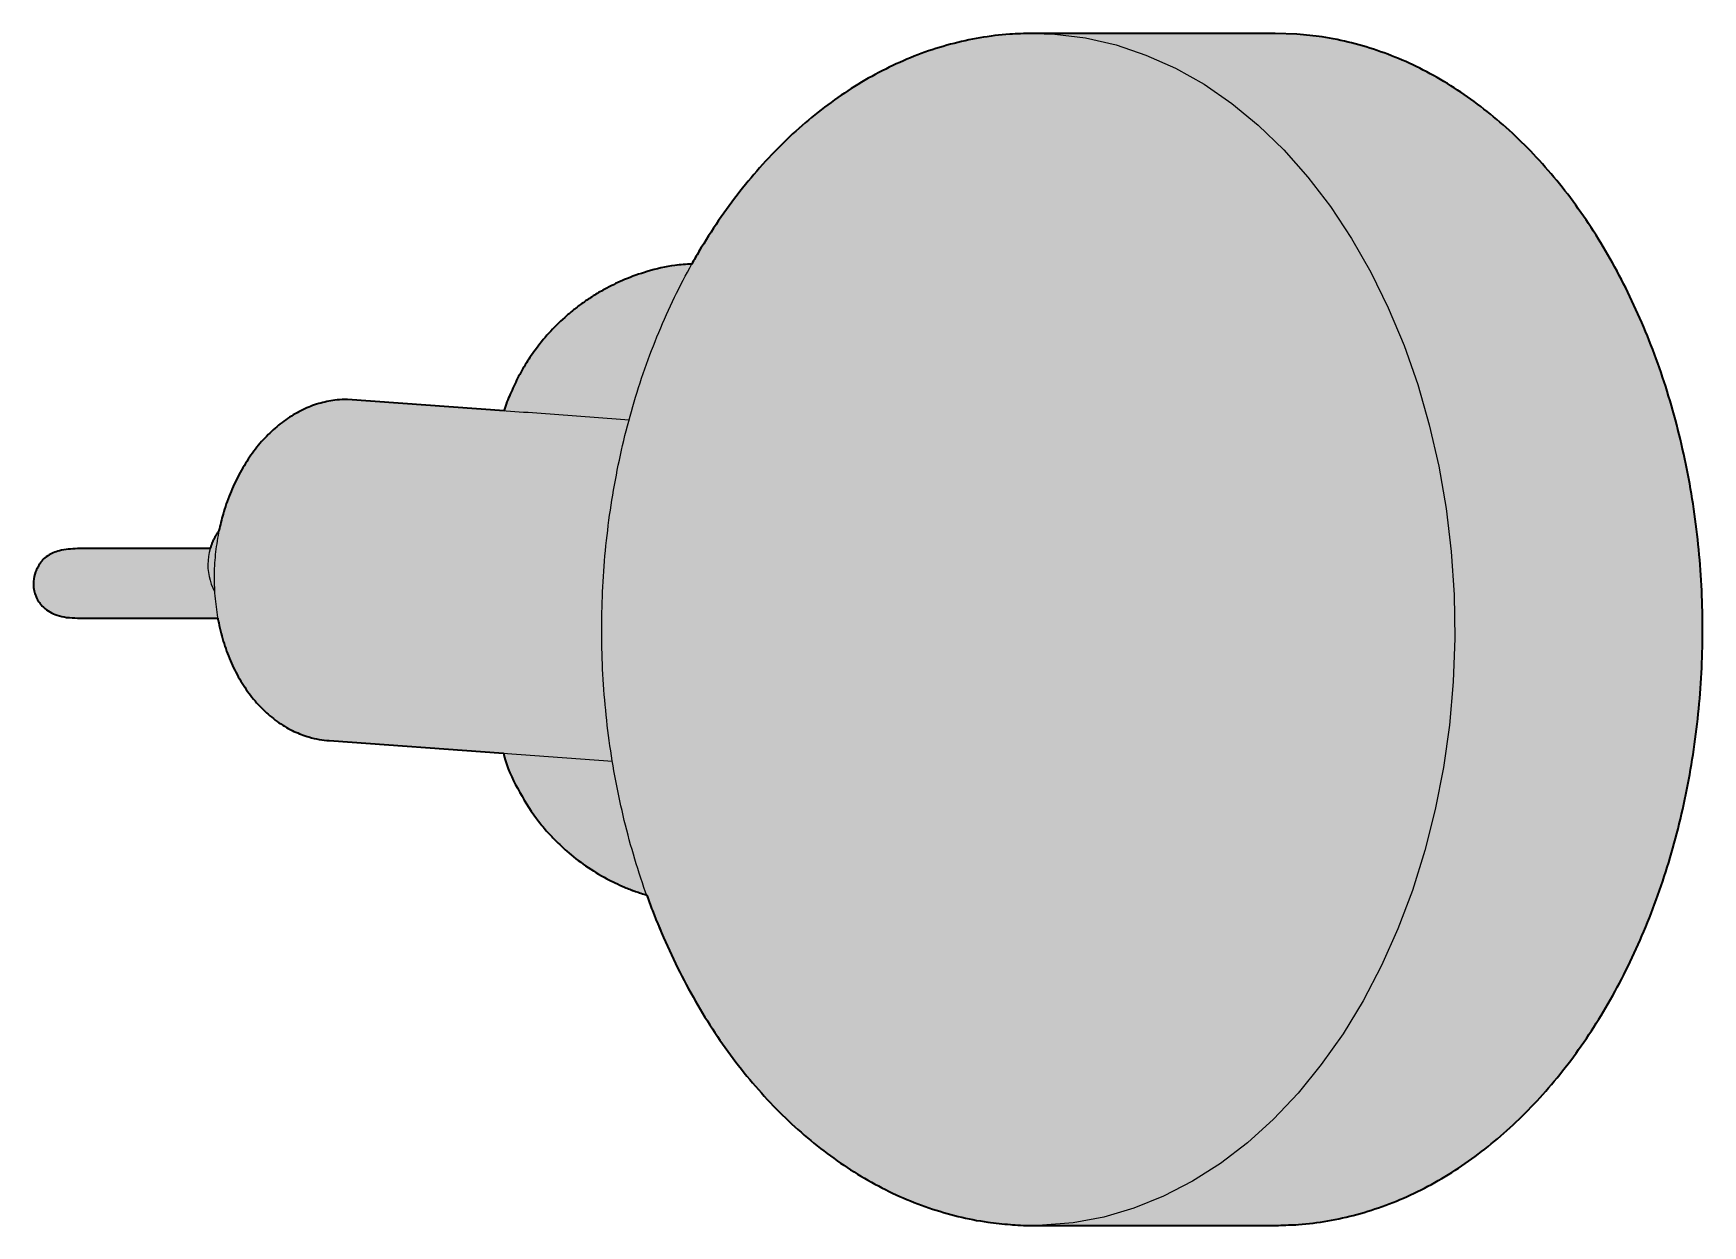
# Model space of a CAD drawing. Header units: millimetres. Extents: x 0 to 584, y -642 to 254.
# Drawn here: x 380.5 to 536.8, y -465.7 to -354.1 of the extents above; entities that cross this region are included whole.
import ezdxf

# ---------------------------------------------------------------- set-up
doc = ezdxf.new("R2010")
doc.units = ezdxf.units.MM
doc.layers.add('Blocks', color=7, linetype='Continuous')
doc.layers.add('Blocks$Fill', color=7, linetype='Continuous', true_color=0xffffff)
doc.layers.add('Blocks$Inner', color=7, linetype='Continuous', lineweight=25, true_color=0x007f00)
doc.layers.add('Blocks$Outline', color=7, linetype='Continuous', lineweight=35, true_color=0xff3f3f)

# ---------------------------------------------------------------- blocks, each defined once
blk = doc.blocks.new('Cupola Clip Table Lamp Top')
at = {"layer": 'Blocks$Fill'}
blk.add_hatch(color=256, dxfattribs=at).paths.add_polyline_path([(3.2, 5.47), (2.76, 5.44), (2.33, 5.41), (2.12, 5.38), (1.91, 5.35), (1.81, 5.33), (1.71, 5.32), (1.61, 5.29), (1.51, 5.27), (1.43, 5.25), (1.36, 5.23), (1.28, 5.21), (1.21, 5.19), (1.14, 5.16), (1.07, 5.14), (1, 5.11), (0.93, 5.08), (0.86, 5.05), (0.79, 5.02), (0.73, 4.99), (0.66, 4.96), (0.6, 4.92), (0.54, 4.89), (0.48, 4.85), (0.42, 4.81), (0.34, 4.76), (0.27, 4.71), (0.2, 4.66), (0.14, 4.61), (0.08, 4.56), (0.03, 4.52), (-0.01, 4.48), (-0.03, 4.47), (-0.04, 4.45), (-0.05, 4.45), (-0.06, 4.44), (-0.06, 4.43), (-0.07, 4.43), (-0.07, 4.42), (-0.08, 4.41), (-0.23, 4.2), (-0.29, 4.11), (-0.37, 4), (-0.41, 3.93), (-0.46, 3.86), (-0.5, 3.78), (-0.54, 3.71), (-0.59, 3.61), (-0.64, 3.51), (-0.68, 3.42), (-0.72, 3.32), (-0.74, 3.26), (-0.76, 3.21), (-0.78, 3.15), (-0.8, 3.09), (-0.81, 3.04), (-0.83, 2.98), (-0.84, 2.92), (-0.86, 2.87), (-0.87, 2.81), (-0.88, 2.75), (-0.89, 2.69), (-0.9, 2.64), (-0.91, 2.58), (-0.91, 2.52), (-0.92, 2.46), (-0.92, 2.41), (-0.93, 2.31), (-0.93, 2.22), (-0.93, 2.12), (-0.93, 2.03), (-0.92, 1.94), (-0.91, 1.84), (-0.9, 1.75), (-0.88, 1.66), (-0.87, 1.59), (-0.86, 1.52), (-0.84, 1.45), (-0.82, 1.39), (-0.81, 1.32), (-0.79, 1.26), (-0.76, 1.19), (-0.74, 1.13), (-0.71, 1.04), (-0.67, 0.95), (-0.63, 0.87), (-0.59, 0.79), (-0.57, 0.74), (-0.54, 0.69), (-0.51, 0.64), (-0.49, 0.59), (-0.46, 0.55), (-0.43, 0.51), (-0.4, 0.46), (-0.37, 0.42), (-0.33, 0.36), (-0.28, 0.31), (-0.24, 0.25), (-0.19, 0.2), (-0.15, 0.15), (-0.1, 0.1), (-0.05, 0.05), (0, 0), (0.07, -0.07), (0.14, -0.13), (0.22, -0.19), (0.3, -0.25), (0.37, -0.3), (0.45, -0.35), (0.53, -0.4), (0.61, -0.45), (0.69, -0.5), (0.78, -0.54), (0.86, -0.58), (0.94, -0.62), (1.03, -0.65), (1.11, -0.69), (1.2, -0.72), (1.28, -0.75), (1.4, -0.79), (1.51, -0.82), (1.62, -0.85), (1.73, -0.88), (1.84, -0.91), (1.95, -0.93), (2.07, -0.95), (2.18, -0.96), (2.31, -0.98), (2.43, -0.99), (2.69, -1.01), (3.2, -1.03), (11.03, -1.03), (16.32, -1.03), (16.41, -1.49), (16.52, -1.98), (16.64, -2.46), (16.77, -2.94), (16.92, -3.42), (17.07, -3.89), (17.24, -4.35), (17.42, -4.8), (17.61, -5.24), (17.81, -5.68), (18.02, -6.1), (18.25, -6.52), (18.48, -6.92), (18.73, -7.32), (18.98, -7.7), (19.25, -8.08), (19.53, -8.44), (19.81, -8.78), (19.96, -8.95), (20.11, -9.12), (20.26, -9.28), (20.41, -9.44), (20.57, -9.59), (20.72, -9.74), (20.88, -9.89), (21.04, -10.03), (21.21, -10.17), (21.37, -10.31), (21.54, -10.44), (21.71, -10.57), (21.88, -10.7), (22.05, -10.82), (22.22, -10.94), (22.4, -11.05), (22.57, -11.16), (22.75, -11.26), (22.93, -11.36), (23.1, -11.46), (23.28, -11.55), (23.46, -11.63), (23.63, -11.71), (23.81, -11.79), (23.98, -11.86), (24.15, -11.93), (24.33, -11.99), (24.5, -12.05), (24.68, -12.11), (24.86, -12.16), (25.1, -12.23), (25.34, -12.29), (25.58, -12.34), (25.82, -12.39), (26.05, -12.43), (26.29, -12.47), (26.4, -12.48), (26.52, -12.49), (26.63, -12.5), (26.74, -12.5), (43.07, -13.69), (43.14, -14), (43.19, -14.19), (43.25, -14.39), (43.31, -14.58), (43.37, -14.77), (43.44, -14.96), (43.52, -15.15), (43.67, -15.53), (43.84, -15.9), (44.02, -16.26), (44.39, -16.99), (44.8, -17.71), (45.22, -18.42), (45.44, -18.77), (45.67, -19.11), (45.91, -19.45), (46.15, -19.78), (46.35, -20.05), (46.56, -20.32), (47, -20.84), (47.46, -21.36), (47.94, -21.86), (48.2, -22.11), (48.46, -22.36), (48.72, -22.61), (48.99, -22.84), (49.42, -23.21), (49.85, -23.56), (50.3, -23.89), (50.75, -24.22), (51.23, -24.54), (51.73, -24.85), (52.23, -25.15), (52.74, -25.43), (53.12, -25.63), (53.52, -25.82), (53.96, -26.03), (54.4, -26.22), (54.9, -26.42), (55.41, -26.61), (55.94, -26.79), (56.47, -26.96), (57, -28.39), (57.68, -30.09), (58.4, -31.74), (59.17, -33.37), (59.97, -34.95), (60.81, -36.5), (61.7, -38.01), (62.62, -39.47), (63.57, -40.89), (64.57, -42.27), (65.6, -43.59), (66.66, -44.87), (67.2, -45.48), (67.75, -46.09), (68.31, -46.68), (68.88, -47.26), (69.45, -47.82), (70.03, -48.38), (70.62, -48.91), (71.22, -49.43), (71.82, -49.94), (72.43, -50.44), (73.04, -50.91), (73.66, -51.38), (74.29, -51.83), (74.92, -52.26), (75.56, -52.68), (76.2, -53.08), (76.85, -53.47), (77.5, -53.84), (78.15, -54.2), (78.81, -54.54), (79.48, -54.86), (80.15, -55.17), (80.82, -55.46), (81.5, -55.74), (82.18, -55.99), (82.86, -56.24), (83.55, -56.46), (84.23, -56.67), (84.92, -56.86), (85.62, -57.04), (86.31, -57.2), (87, -57.35), (87.7, -57.47), (88.4, -57.58), (89.45, -57.71), (90.51, -57.81), (91.45, -57.87), (92.03, -57.89), (92.34, -57.89), (92.65, -57.89), (92.81, -57.89), (115.28, -57.89), (115.6, -57.89), (117.46, -57.81), (118.15, -57.75), (118.84, -57.67), (119.53, -57.58), (120.21, -57.46), (120.9, -57.34), (121.58, -57.19), (122.27, -57.03), (122.95, -56.86), (123.62, -56.67), (124.3, -56.46), (124.97, -56.24), (125.64, -55.99), (126.31, -55.74), (126.97, -55.46), (127.63, -55.18), (128.29, -54.87), (128.94, -54.55), (129.59, -54.22), (130.23, -53.86), (130.87, -53.5), (131.51, -53.12), (132.14, -52.72), (132.76, -52.31), (133.38, -51.88), (134, -51.43), (134.61, -50.98), (135.21, -50.5), (135.81, -50.02), (136.4, -49.52), (136.98, -49), (137.56, -48.47), (138.13, -47.93), (138.7, -47.37), (139.26, -46.8), (139.81, -46.21), (140.35, -45.62), (140.89, -45.01), (141.42, -44.38), (142.45, -43.1), (143.45, -41.76), (144.42, -40.38), (145.35, -38.95), (146.24, -37.48), (147.1, -35.97), (147.92, -34.41), (148.7, -32.82), (149.44, -31.19), (150.14, -29.52), (150.8, -27.82), (151.41, -26.1), (151.99, -24.34), (152.51, -22.56), (153, -20.75), (153.44, -18.92), (153.83, -17.07), (154.18, -15.21), (154.48, -13.32), (154.73, -11.43), (154.94, -9.52), (155.1, -7.61), (155.21, -5.68), (155.28, -3.76), (155.29, -1.83), (155.26, 0.1), (155.19, 2.02), (155.06, 3.94), (154.89, 5.86), (154.67, 7.76), (154.4, 9.65), (154.09, 11.53), (153.73, 13.4), (153.32, 15.24), (152.87, 17.06), (152.38, 18.87), (151.84, 20.64), (151.25, 22.39), (150.62, 24.11), (149.96, 25.8), (149.24, 27.46), (148.49, 29.08), (147.7, 30.67), (146.87, 32.21), (146, 33.72), (145.09, 35.18), (144.15, 36.6), (143.17, 37.97), (142.16, 39.3), (141.11, 40.57), (140.58, 41.19), (140.03, 41.79), (139.48, 42.39), (138.93, 42.96), (138.36, 43.53), (137.79, 44.08), (137.21, 44.62), (136.63, 45.14), (136.03, 45.65), (135.44, 46.15), (134.83, 46.63), (134.22, 47.09), (133.6, 47.54), (132.98, 47.98), (132.36, 48.4), (131.72, 48.8), (131.09, 49.19), (130.44, 49.57), (129.8, 49.93), (129.15, 50.27), (128.49, 50.6), (127.83, 50.91), (127.17, 51.2), (126.51, 51.48), (125.84, 51.75), (125.16, 51.99), (124.49, 52.22), (123.81, 52.44), (123.13, 52.63), (122.45, 52.81), (121.76, 52.98), (121.08, 53.13), (120.39, 53.26), (119.7, 53.37), (119.12, 53.45), (117.31, 53.64), (115.28, 53.71), (92.65, 53.71), (92.5, 53.71), (90.44, 53.63), (89.74, 53.57), (89.04, 53.5), (88.35, 53.4), (87.65, 53.29), (86.96, 53.16), (86.27, 53.01), (85.58, 52.86), (84.89, 52.68), (84.21, 52.49), (83.53, 52.28), (82.85, 52.06), (82.17, 51.82), (81.5, 51.56), (80.83, 51.29), (80.16, 51), (79.5, 50.69), (78.84, 50.37), (78.18, 50.04), (77.53, 49.69), (76.89, 49.32), (76.25, 48.94), (75.61, 48.54), (74.98, 48.13), (74.35, 47.7), (73.73, 47.25), (73.11, 46.8), (72.5, 46.32), (71.9, 45.84), (71.3, 45.33), (70.71, 44.82), (70.13, 44.29), (69.55, 43.74), (68.98, 43.18), (68.42, 42.61), (67.86, 42.03), (67.31, 41.43), (66.77, 40.82), (66.23, 40.19), (65.19, 38.9), (64.18, 37.57), (63.2, 36.18), (62.26, 34.75), (61.36, 33.27), (60.69, 32.11), (59.9, 32.06), (59.5, 32.03), (59.11, 31.99), (58.78, 31.94), (58.45, 31.89), (58.13, 31.82), (57.8, 31.75), (57.48, 31.68), (57.16, 31.59), (56.52, 31.41), (55.98, 31.24), (55.45, 31.06), (54.93, 30.87), (54.4, 30.66), (53.98, 30.47), (53.56, 30.28), (53.15, 30.08), (52.74, 29.87), (52.22, 29.58), (51.72, 29.28), (51.23, 28.98), (50.75, 28.65), (50.29, 28.33), (49.84, 27.98), (49.41, 27.64), (48.99, 27.28), (48.6, 26.93), (48.22, 26.57), (47.85, 26.2), (47.49, 25.82), (47.14, 25.44), (46.8, 25.04), (46.47, 24.63), (46.15, 24.22), (45.9, 23.88), (45.66, 23.54), (45.43, 23.2), (45.21, 22.85), (44.99, 22.5), (44.78, 22.15), (44.58, 21.79), (44.39, 21.42), (44.21, 21.06), (43.7, 19.95), (43.54, 19.58), (43.39, 19.2), (43.32, 19.01), (43.25, 18.82), (43.22, 18.72), (43.19, 18.63), (43.16, 18.53), (43.14, 18.43), (43.14, 18.42), (43.13, 18.41), (43.13, 18.39), (43.13, 18.37), (28.48, 19.43), (27.96, 19.42), (27.72, 19.41), (27.49, 19.39), (27.3, 19.37), (27.1, 19.34), (26.91, 19.31), (26.72, 19.28), (26.53, 19.24), (26.34, 19.2), (26.15, 19.15), (25.96, 19.1), (25.77, 19.05), (25.58, 18.99), (25.39, 18.93), (25.21, 18.86), (25.02, 18.79), (24.84, 18.72), (24.65, 18.64), (24.47, 18.56), (24.29, 18.47), (24.1, 18.38), (23.92, 18.29), (23.74, 18.19), (23.56, 18.09), (23.39, 17.99), (23.21, 17.88), (23.04, 17.77), (22.86, 17.65), (22.69, 17.53), (22.52, 17.41), (22.35, 17.28), (22.01, 17.02), (21.68, 16.74), (21.36, 16.45), (21.04, 16.14), (20.73, 15.82), (20.43, 15.49), (20.13, 15.14), (19.84, 14.78), (19.57, 14.41), (19.3, 14.03), (19.03, 13.64), (18.78, 13.23), (18.54, 12.82), (18.31, 12.39), (18.08, 11.96), (17.87, 11.51), (17.67, 11.06), (17.48, 10.6), (17.3, 10.13), (17.13, 9.66), (16.97, 9.18), (16.82, 8.69), (16.72, 8.31), (16.62, 7.93), (16.53, 7.55), (16.44, 7.16), (16.38, 7.07), (16.31, 6.97), (16.25, 6.88), (16.18, 6.78), (16.12, 6.68), (16.07, 6.58), (16.01, 6.47), (15.96, 6.37), (15.9, 6.26), (15.85, 6.15), (15.81, 6.04), (15.76, 5.93), (15.72, 5.82), (15.68, 5.7), (15.64, 5.59), (15.61, 5.47), (11.03, 5.47)], flags=0)
at = {"layer": 'Blocks$Inner'}
for p, q in [((15.62, 5.47), (11.03, 5.47)), ((11.03, -1.03), (16.34, -1.03)), ((26.74, -12.5), (53.27, -14.44))]:
    blk.add_line(p, q, dxfattribs=at)
for points in [[(92.5, 53.71), (92.65, 53.71), (94.68, 53.64), (97.55, 53.28), (100.4, 52.63), (103.2, 51.68), (105.95, 50.45), (108.63, 48.94), (111.22, 47.15), (113.71, 45.1), (116.09, 42.8), (118.34, 40.26), (120.46, 37.5), (122.43, 34.52), (124.24, 31.35), (125.88, 28), (127.35, 24.49), (128.63, 20.84), (129.71, 17.07), (130.6, 13.19), (131.29, 9.23), (131.77, 5.21), (132.04, 1.15), (132.11, -2.92), (131.96, -6.99), (131.6, -11.04), (131.03, -15.03), (130.26, -18.96), (129.29, -22.8), (128.13, -26.52), (126.77, -30.12), (125.23, -33.57), (123.52, -36.85), (121.64, -39.94), (119.61, -42.83), (117.44, -45.51), (115.13, -47.95), (112.7, -50.15), (110.17, -52.09), (107.54, -53.76), (104.83, -55.16), (102.06, -56.28), (99.24, -57.1), (96.38, -57.64), (93.51, -57.87), (92.81, -57.89), (92.65, -57.89)], [(117.31, 53.64), (115.28, 53.71), (92.65, 53.71)], [(92.65, -57.89), (115.28, -57.89), (115.6, -57.89)]]:
    blk.add_lwpolyline(points, dxfattribs=at)
blk.add_arc((20.76, 3.97), 5.36, 143.4841, 208.0998, dxfattribs=at)
for points, knots in [([(90.51, -57.81), (89.8, -57.74), (88.16, -57.59), (85.61, -57.08), (82.85, -56.28), (80.14, -55.21), (77.48, -53.88), (74.9, -52.3), (72.41, -50.47), (70.01, -48.41), (67.73, -46.12), (65.57, -43.62), (63.55, -40.92), (61.67, -38.04), (59.94, -34.98), (58.38, -31.77), (56.97, -28.42), (55.75, -24.94), (54.69, -21.36), (53.83, -17.68), (53.14, -13.93), (52.65, -10.13), (52.34, -6.29), (52.23, -2.43), (52.31, 1.43), (52.58, 5.27), (53.04, 9.08), (53.69, 12.84), (54.52, 16.52), (55.54, 20.12), (56.74, 23.62), (58.11, 26.99), (59.64, 30.22), (61.33, 33.3), (63.18, 36.21), (65.17, 38.93), (67.29, 41.46), (69.53, 43.78), (71.88, 45.87), (74.33, 47.73), (76.87, 49.36), (79.48, 50.73), (82.16, 51.86), (84.88, 52.73), (87.65, 53.32), (90.19, 53.66), (91.81, 53.68), (92.5, 53.71)], [46.338062, 46.338062, 46.338062, 46.338062, 46.354677, 46.376793, 46.39899, 46.421275, 46.443648, 46.466101, 46.488623, 46.511201, 46.53382, 46.556467, 46.579131, 46.601804, 46.624478, 46.647147, 46.66981, 46.692465, 46.715112, 46.73775, 46.760382, 46.783009, 46.805631, 46.828251, 46.85087, 46.873489, 46.89611, 46.918734, 46.941361, 46.963991, 46.986623, 47.009255, 47.031882, 47.054498, 47.077095, 47.099663, 47.12219, 47.144664, 47.167072, 47.189406, 47.211658, 47.233829, 47.255926, 47.277963, 47.299964, 47.321953, 47.338062, 47.338062, 47.338062, 47.338062]), ([(115.6, -57.89), (116.23, -57.85), (117.77, -57.83), (120.22, -57.5), (122.95, -56.9), (125.65, -56.04), (128.3, -54.91), (130.89, -53.54), (133.4, -51.92), (135.83, -50.05), (138.15, -47.96), (140.37, -45.65), (142.47, -43.13), (144.44, -40.41), (146.27, -37.51), (147.95, -34.44), (149.47, -31.21), (150.83, -27.85), (152.02, -24.36), (153.03, -20.77), (153.86, -17.08), (154.51, -13.33), (154.97, -9.53), (155.24, -5.69), (155.33, -1.83), (155.22, 2.03), (154.92, 5.86), (154.43, 9.66), (153.76, 13.41), (152.9, 17.08), (151.87, 20.66), (150.65, 24.13), (149.27, 27.48), (147.73, 30.69), (146.02, 33.75), (144.17, 36.63), (142.18, 39.33), (140.05, 41.83), (137.81, 44.12), (135.45, 46.18), (133, 48.02), (130.46, 49.61), (127.85, 50.95), (125.17, 52.04), (122.46, 52.85), (119.85, 53.4), (118.15, 53.56), (117.31, 53.64)], [68.130027, 68.130027, 68.130027, 68.130027, 68.144819, 68.166983, 68.189156, 68.211353, 68.233589, 68.255873, 68.278208, 68.300593, 68.323025, 68.345496, 68.367997, 68.390522, 68.413064, 68.435616, 68.458175, 68.480735, 68.503296, 68.525855, 68.548411, 68.570966, 68.593519, 68.616071, 68.638623, 68.661175, 68.683729, 68.706284, 68.728844, 68.751407, 68.773974, 68.796547, 68.819124, 68.841706, 68.86429, 68.886874, 68.909454, 68.932025, 68.954581, 68.977112, 68.999612, 69.022071, 69.044482, 69.066839, 69.08914, 69.11139, 69.130027, 69.130027, 69.130027, 69.130027]), ([(43.13, 18.37), (43.13, 18.4), (43.26, 18.94), (43.7, 19.95), (44.37, 21.44), (45.19, 22.87), (46.6, 24.93), (48.2, 26.64), (49.84, 28), (50.75, 28.67), (51.72, 29.3), (52.93, 29.99), (54.51, 30.74), (56.64, 31.49), (58.76, 32.01), (60.18, 32.08), (60.72, 32.11)], [0, 0, 0, 0, 0.002024, 0.070074, 0.13875, 0.208053, 0.277989, 0.454255, 0.500883, 0.548506, 0.597125, 0.646739, 0.724729, 0.8197, 0.931642, 1, 1, 1, 1]), ([(28.48, 19.43), (28.1, 19.43), (27.28, 19.4), (25.95, 19.14), (24.45, 18.6), (23.02, 17.8), (21.66, 16.77), (20.4, 15.52), (19.27, 14.06), (18.28, 12.41), (17.45, 10.62), (16.79, 8.71), (16.32, 6.71), (16.04, 4.65), (15.95, 2.58), (16.07, 0.52), (16.38, -1.5), (16.88, -3.44), (17.58, -5.27), (18.45, -6.95), (19.5, -8.47), (20.7, -9.78), (22.03, -10.86), (23.46, -11.68), (24.96, -12.24), (26.16, -12.48), (26.74, -12.5)], [27.007281, 27.007281, 27.007281, 27.007281, 27.031151, 27.071234, 27.111453, 27.152067, 27.193189, 27.234804, 27.276802, 27.319044, 27.361411, 27.403813, 27.446218, 27.488624, 27.531046, 27.573504, 27.616017, 27.658604, 27.701273, 27.744005, 27.786716, 27.829277, 27.871511, 27.913241, 27.954364, 28.007281, 28.007281, 28.007281, 28.007281]), ([(3.2, 5.47), (2.62, 5.44), (1.6, 5.38), (0.48, 4.91), (-0.03, 4.48), (-0.08, 4.41), (-0.11, 4.36), (-0.17, 4.28), (-0.23, 4.21), (-0.29, 4.11), (-0.4, 3.95), (-0.57, 3.67), (-0.8, 3.15), (-0.96, 2.47), (-0.92, 1.72), (-0.77, 1.18), (-0.58, 0.74), (-0.34, 0.36), (0.22, -0.27), (1.11, -0.75), (2.23, -1), (2.86, -1.02), (3.2, -1.03)], [5.588942, 5.588942, 5.588942, 5.588942, 5.748921, 5.869618, 5.949279, 5.973898, 5.991796, 5.999166, 6.005987, 6.012794, 6.020145, 6.038168, 6.062538, 6.117993, 6.16297, 6.196236, 6.219065, 6.249288, 6.292851, 6.41689, 6.496686, 6.588942, 6.588942, 6.588942, 6.588942]), ([(11.03, 5.47), (11, 5.47), (10.94, 5.47), (10.85, 5.47), (10.81, 5.47), (10.68, 5.47), (10.42, 5.47), (9.83, 5.47), (8.73, 5.47), (6.82, 5.47), (4.06, 5.47), (3.2, 5.47)], [4.588942, 4.588942, 4.588942, 4.588942, 4.592849, 4.592849, 4.596755, 4.596755, 4.604567, 4.620192, 4.651442, 4.713942, 5.588942, 5.588942, 5.588942, 5.588942]), ([(3.2, -1.03), (4.06, -1.03), (6.82, -1.03), (8.73, -1.03), (9.83, -1.03), (10.42, -1.03), (10.68, -1.03), (10.81, -1.03), (10.85, -1.03), (10.94, -1.03), (11, -1.03), (11.03, -1.03)], [6.588942, 6.588942, 6.588942, 6.588942, 7.463942, 7.526442, 7.557692, 7.573317, 7.58113, 7.58113, 7.585036, 7.585036, 7.588942, 7.588942, 7.588942, 7.588942]), ([(56.5, -26.97), (56.13, -26.85), (55.42, -26.63), (54.43, -26.24), (53.54, -25.84), (52.3, -25.22), (50.75, -24.27), (49.17, -23.04), (47.94, -21.88), (46.99, -20.86), (45.73, -19.29), (44.36, -17.04), (43.36, -14.95), (43.09, -13.8), (43.07, -13.69)], [0, 0, 0, 0, 0.058512, 0.113208, 0.162785, 0.207244, 0.325565, 0.439106, 0.512167, 0.583105, 0.651921, 0.819581, 0.984226, 1, 1, 1, 1])]:
    blk.add_open_spline(points, degree=3, knots=knots, dxfattribs=at)
for points, degree in [([(54.84, 17.51), (28.48, 19.43)], 1), ([(92.65, -57.89), (91.8, -57.9), (91.03, -57.85), (90.51, -57.81)], 3)]:
    blk.add_open_spline(points, degree=degree, dxfattribs=at)
at = {"layer": 'Blocks$Outline'}
for points in [[(92.65, 53.71), (92.5, 53.71)], [(115.28, 53.71), (92.65, 53.71)], [(117.31, 53.64), (115.28, 53.71)], [(43.13, 18.37), (28.48, 19.43)], [(15.61, 5.47), (11.03, 5.47)], [(11.03, -1.03), (16.32, -1.03)], [(26.74, -12.5), (43.07, -13.69)], [(92.65, -57.89), (92.81, -57.89)], [(92.81, -57.89), (115.28, -57.89)], [(115.28, -57.89), (115.6, -57.89)]]:
    blk.add_lwpolyline(points, dxfattribs=at)
for points, knots in [([(92.5, 53.71), (91.81, 53.68), (90.19, 53.66), (87.65, 53.32), (84.88, 52.73), (82.16, 51.86), (79.48, 50.73), (76.87, 49.36), (74.33, 47.73), (71.88, 45.87), (69.53, 43.78), (67.29, 41.46), (65.17, 38.93), (63.18, 36.21), (61.71, 33.9), (60.91, 32.5), (60.69, 32.11)], [0, 0, 0, 0, 0.0161094, 0.0380986, 0.060099, 0.0821368, 0.1042338, 0.1264047, 0.1486568, 0.1709902, 0.1933989, 0.2158727, 0.2383998, 0.2609675, 0.2835642, 0.2922714, 0.2922714, 0.2922714, 0.2922714]), ([(115.6, -57.89), (116.23, -57.85), (117.77, -57.83), (120.22, -57.5), (122.95, -56.9), (125.65, -56.04), (128.3, -54.91), (130.89, -53.54), (133.4, -51.92), (135.83, -50.05), (138.15, -47.96), (140.37, -45.65), (142.47, -43.13), (144.44, -40.41), (146.27, -37.51), (147.95, -34.44), (149.47, -31.21), (150.83, -27.85), (152.02, -24.36), (153.03, -20.77), (153.86, -17.08), (154.51, -13.33), (154.97, -9.53), (155.24, -5.69), (155.33, -1.83), (155.22, 2.03), (154.92, 5.86), (154.43, 9.66), (153.76, 13.41), (152.9, 17.08), (151.87, 20.66), (150.65, 24.13), (149.27, 27.48), (147.73, 30.69), (146.02, 33.75), (144.17, 36.63), (142.18, 39.33), (140.05, 41.83), (137.81, 44.12), (135.45, 46.18), (133, 48.02), (130.46, 49.61), (127.85, 50.95), (125.17, 52.04), (122.46, 52.85), (119.85, 53.4), (118.15, 53.56), (117.31, 53.64)], [0, 0, 0, 0, 0.014791, 0.036956, 0.059128, 0.081326, 0.103562, 0.125845, 0.148181, 0.170566, 0.192998, 0.215468, 0.23797, 0.260495, 0.283037, 0.305589, 0.328147, 0.350708, 0.373268, 0.395827, 0.418384, 0.440939, 0.463492, 0.486044, 0.508595, 0.531148, 0.553701, 0.576257, 0.598816, 0.621379, 0.643947, 0.666519, 0.689097, 0.711678, 0.734263, 0.756847, 0.779427, 0.801998, 0.824553, 0.847085, 0.869585, 0.892044, 0.914455, 0.936811, 0.959113, 0.981362, 1, 1, 1, 1]), ([(60.69, 32.11), (60.16, 32.08), (58.75, 32), (56.64, 31.49), (54.51, 30.74), (52.93, 29.99), (51.72, 29.3), (50.75, 28.67), (49.84, 28), (48.2, 26.64), (46.6, 24.93), (45.19, 22.87), (44.37, 21.44), (43.7, 19.95), (43.26, 18.94), (43.13, 18.4), (43.13, 18.37)], [-0.9987395, -0.9987395, -0.9987395, -0.9987395, -0.9316418, -0.8196999, -0.7247295, -0.6467393, -0.5971245, -0.5485058, -0.5008826, -0.4542547, -0.2779885, -0.2080534, -0.1387496, -0.0700741, -0.0020241, 0, 0, 0, 0]), ([(28.48, 19.43), (28.1, 19.43), (27.28, 19.4), (25.95, 19.14), (24.45, 18.6), (23.02, 17.8), (21.66, 16.77), (20.4, 15.52), (19.27, 14.06), (18.28, 12.41), (17.45, 10.62), (16.84, 8.85), (16.55, 7.68), (16.44, 7.16)], [0, 0, 0, 0, 0.02387, 0.0639527, 0.1041722, 0.1447862, 0.1859085, 0.2275229, 0.2695211, 0.3117635, 0.3541298, 0.3965325, 0.4292475, 0.4292475, 0.4292475, 0.4292475]), ([(3.2, 5.47), (2.62, 5.44), (1.6, 5.38), (0.48, 4.91), (-0.03, 4.48), (-0.08, 4.41), (-0.11, 4.36), (-0.17, 4.28), (-0.23, 4.21), (-0.29, 4.11), (-0.4, 3.95), (-0.57, 3.67), (-0.8, 3.15), (-0.96, 2.47), (-0.92, 1.72), (-0.77, 1.18), (-0.58, 0.74), (-0.34, 0.36), (0.22, -0.27), (1.11, -0.75), (2.23, -1), (2.86, -1.02), (3.2, -1.03)], [5.588942, 5.588942, 5.588942, 5.588942, 5.748921, 5.869618, 5.949279, 5.973898, 5.991796, 5.999166, 6.005987, 6.012794, 6.020145, 6.038168, 6.062538, 6.117993, 6.16297, 6.196236, 6.219065, 6.249288, 6.292851, 6.41689, 6.496686, 6.588942, 6.588942, 6.588942, 6.588942]), ([(11.03, 5.47), (11, 5.47), (10.94, 5.47), (10.85, 5.47), (10.81, 5.47), (10.68, 5.47), (10.42, 5.47), (9.83, 5.47), (8.73, 5.47), (6.82, 5.47), (4.06, 5.47), (3.2, 5.47)], [4.588942, 4.588942, 4.588942, 4.588942, 4.592849, 4.592849, 4.596755, 4.596755, 4.604567, 4.620192, 4.651442, 4.713942, 5.588942, 5.588942, 5.588942, 5.588942]), ([(3.2, -1.03), (4.06, -1.03), (6.82, -1.03), (8.73, -1.03), (9.83, -1.03), (10.42, -1.03), (10.68, -1.03), (10.81, -1.03), (10.85, -1.03), (10.94, -1.03), (11, -1.03), (11.03, -1.03)], [6.588942, 6.588942, 6.588942, 6.588942, 7.463942, 7.526442, 7.557692, 7.573317, 7.58113, 7.58113, 7.585036, 7.585036, 7.588942, 7.588942, 7.588942, 7.588942]), ([(16.32, -1.03), (16.35, -1.18), (16.51, -2), (16.88, -3.44), (17.58, -5.27), (18.45, -6.95), (19.5, -8.47), (20.7, -9.78), (22.03, -10.86), (23.46, -11.68), (24.96, -12.24), (26.16, -12.48), (26.74, -12.5)], [0.5990106, 0.5990106, 0.5990106, 0.5990106, 0.6087362, 0.6513235, 0.6939923, 0.736724, 0.7794348, 0.8219958, 0.86423, 0.9059596, 0.9470834, 1, 1, 1, 1]), ([(43.07, -13.69), (43.09, -13.8), (43.36, -14.95), (44.36, -17.04), (45.73, -19.29), (46.99, -20.86), (47.94, -21.88), (49.17, -23.04), (50.75, -24.27), (52.3, -25.22), (53.54, -25.84), (54.43, -26.24), (55.42, -26.63), (56.11, -26.85), (56.47, -26.96)], [-1, -1, -1, -1, -0.984226, -0.8195814, -0.6519211, -0.5831048, -0.512167, -0.4391062, -0.3255647, -0.2072442, -0.1627854, -0.1132078, -0.0585117, -0.0015732, -0.0015732, -0.0015732, -0.0015732]), ([(56.47, -26.96), (56.64, -27.44), (57.25, -29.07), (58.38, -31.77), (59.94, -34.98), (61.67, -38.04), (63.55, -40.92), (65.57, -43.62), (67.73, -46.12), (70.01, -48.41), (72.41, -50.47), (74.9, -52.3), (77.48, -53.88), (80.14, -55.21), (82.85, -56.28), (85.61, -57.08), (88.16, -57.59), (89.8, -57.74), (90.51, -57.81)], [0.6587874, 0.6587874, 0.6587874, 0.6587874, 0.6682522, 0.690915, 0.7135848, 0.7362587, 0.7589311, 0.7815954, 0.8042425, 0.8268615, 0.8494391, 0.8719614, 0.8944145, 0.916787, 0.939072, 0.961269, 0.9833853, 1, 1, 1, 1])]:
    blk.add_open_spline(points, degree=3, knots=knots, dxfattribs=at)
blk.add_rational_spline([(16.44, 7.16), (15.87, 6.39), (15.61, 5.47)], [0.999652965782, 0.950566749421, 0.932748305871], degree=2, dxfattribs=at)
blk.add_open_spline([(90.51, -57.81), (91.03, -57.85), (91.8, -57.9), (92.65, -57.89)], degree=3, dxfattribs=at)

msp = doc.modelspace()

# ---------------------------------------------------------------- block references
at = {"layer": 'Blocks'}
msp.add_blockref('Cupola Clip Table Lamp Top', (381.48, -407.8), dxfattribs=at)

doc.saveas('drawing.dxf')
